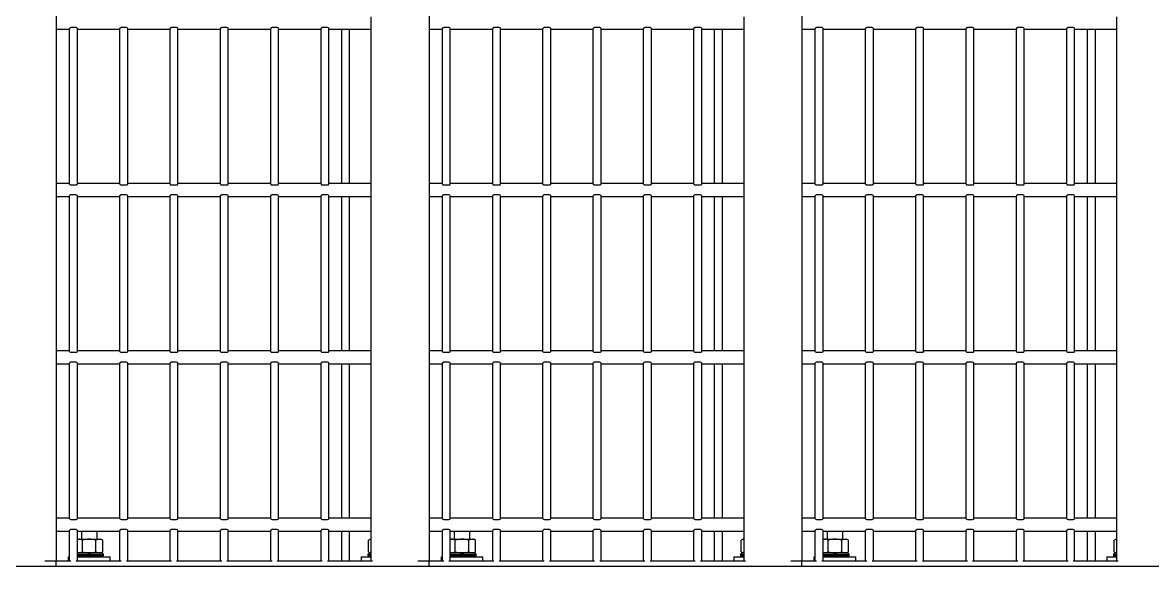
# Model space of a CAD drawing. Header units: millimetres. Extents: x 0 to 55611, y 0 to 32827.
# Drawn here: x 10843 to 11529, y 23655 to 23985 of the extents above; entities that cross this region are included whole.
import ezdxf

# ---------------------------------------------------------------- set-up
doc = ezdxf.new("R2010")
doc.units = ezdxf.units.MM
doc.header["$LTSCALE"] = 10
doc.linetypes.add('SLD-Continua', pattern=[0])
doc.layers.add('STRUC', color=5, linetype='SLD-Continua')

msp = doc.modelspace()

# ---------------------------------------------------------------- linework, layer by layer
at = {"layer": 'STRUC', "linetype": 'SLD-Continua', "lineweight": 25}
for p, q in [((10863.81, 24413.69), (10863.81, 23658.04)), ((11090.23, 24413.69), (11090.23, 23658.04)), ((11316.64, 24413.69), (11316.64, 23658.04)), ((11055.15, 23981.49), (11055.15, 23988.63)), ((11281.56, 23981.49), (11281.56, 23988.63)), ((11507.97, 23981.49), (11507.97, 23988.63)), ((10863.81, 23981.1), (10871.91, 23981.1)), ((10871.91, 23887.03), (10871.91, 23981.49)), ((10875.87, 23982.01), (10872.7, 23982.01)), ((10876.67, 23887.03), (10876.67, 23981.49)), ((10876.67, 23981.1), (10902.45, 23981.1)), ((10902.45, 23887.03), (10902.45, 23981.49)), ((10906.41, 23982.01), (10903.24, 23982.01)), ((10907.21, 23887.03), (10907.21, 23981.49)), ((10907.21, 23981.1), (10932.99, 23981.1)), ((10932.99, 23887.03), (10932.99, 23981.49)), ((10936.95, 23982.01), (10933.78, 23982.01)), ((10937.75, 23887.03), (10937.75, 23981.49)), ((10937.75, 23981.1), (10963.53, 23981.1)), ((10963.53, 23887.03), (10963.53, 23981.49)), ((10967.49, 23982.01), (10964.32, 23982.01)), ((10968.29, 23887.03), (10968.29, 23981.49)), ((10968.29, 23981.1), (10994.07, 23981.1)), ((10994.07, 23887.03), (10994.07, 23981.49)), ((10998.03, 23982.01), (10994.86, 23982.01)), ((10998.83, 23887.03), (10998.83, 23981.49)), ((10998.83, 23981.1), (11024.61, 23981.1)), ((11024.61, 23887.03), (11024.61, 23981.49)), ((11028.57, 23982.01), (11025.4, 23982.01)), ((11029.37, 23887.03), (11029.37, 23981.49)), ((11029.37, 23981.1), (11055.15, 23981.1)), ((11037.24, 23887.43), (11037.24, 23981.1)), ((11042, 23887.43), (11042, 23981.1)), ((11055.15, 23887.03), (11055.15, 23981.49)), ((11090.23, 23981.1), (11098.32, 23981.1)), ((11098.32, 23887.03), (11098.32, 23981.49)), ((11102.29, 23982.01), (11099.11, 23982.01)), ((11103.08, 23887.03), (11103.08, 23981.49)), ((11103.08, 23981.1), (11128.86, 23981.1)), ((11128.86, 23887.03), (11128.86, 23981.49)), ((11132.83, 23982.01), (11129.65, 23982.01)), ((11133.62, 23887.03), (11133.62, 23981.49)), ((11133.62, 23981.1), (11159.4, 23981.1)), ((11159.4, 23887.03), (11159.4, 23981.49)), ((11163.37, 23982.01), (11160.19, 23982.01)), ((11164.16, 23887.03), (11164.16, 23981.49)), ((11164.16, 23981.1), (11189.94, 23981.1)), ((11189.94, 23887.03), (11189.94, 23981.49)), ((11193.91, 23982.01), (11190.73, 23982.01)), ((11194.7, 23887.03), (11194.7, 23981.49)), ((11194.7, 23981.1), (11220.48, 23981.1)), ((11220.48, 23887.03), (11220.48, 23981.49)), ((11224.45, 23982.01), (11221.27, 23982.01)), ((11225.24, 23887.03), (11225.24, 23981.49)), ((11225.24, 23981.1), (11251.02, 23981.1)), ((11251.02, 23887.03), (11251.02, 23981.49)), ((11254.99, 23982.01), (11251.81, 23982.01)), ((11255.78, 23887.03), (11255.78, 23981.49)), ((11255.78, 23981.1), (11281.56, 23981.1)), ((11263.65, 23887.43), (11263.65, 23981.1)), ((11268.41, 23887.43), (11268.41, 23981.1)), ((11281.56, 23887.03), (11281.56, 23981.49)), ((11316.64, 23981.1), (11324.73, 23981.1)), ((11324.73, 23887.03), (11324.73, 23981.49)), ((11328.7, 23982.01), (11325.53, 23982.01)), ((11329.49, 23887.03), (11329.49, 23981.49)), ((11329.49, 23981.1), (11355.27, 23981.1)), ((11355.27, 23887.03), (11355.27, 23981.49)), ((11359.24, 23982.01), (11356.07, 23982.01)), ((11360.03, 23887.03), (11360.03, 23981.49)), ((11360.03, 23981.1), (11385.81, 23981.1)), ((11385.81, 23887.03), (11385.81, 23981.49)), ((11389.78, 23982.01), (11386.61, 23982.01)), ((11390.57, 23887.03), (11390.57, 23981.49)), ((11390.57, 23981.1), (11416.35, 23981.1)), ((11416.35, 23887.03), (11416.35, 23981.49)), ((11420.32, 23982.01), (11417.15, 23982.01)), ((11421.11, 23887.03), (11421.11, 23981.49)), ((11421.11, 23981.1), (11446.89, 23981.1)), ((11446.89, 23887.03), (11446.89, 23981.49)), ((11450.86, 23982.01), (11447.69, 23982.01)), ((11451.65, 23887.03), (11451.65, 23981.49)), ((11451.65, 23981.1), (11477.43, 23981.1)), ((11477.43, 23887.03), (11477.43, 23981.49)), ((11481.4, 23982.01), (11478.23, 23982.01)), ((11482.19, 23887.03), (11482.19, 23981.49)), ((11482.19, 23981.1), (11507.97, 23981.1)), ((11490.06, 23887.43), (11490.06, 23981.1)), ((11494.83, 23887.43), (11494.83, 23981.1)), ((11507.97, 23887.03), (11507.97, 23981.49)), ((10871.91, 23887.43), (10863.81, 23887.43)), ((10872.7, 23886.52), (10875.87, 23886.52)), ((10902.45, 23887.43), (10876.67, 23887.43)), ((10903.24, 23886.52), (10906.41, 23886.52)), ((10932.99, 23887.43), (10907.21, 23887.43)), ((10933.78, 23886.52), (10936.95, 23886.52)), ((10963.53, 23887.43), (10937.75, 23887.43)), ((10964.32, 23886.52), (10967.49, 23886.52)), ((10994.07, 23887.43), (10968.29, 23887.43)), ((10994.86, 23886.52), (10998.03, 23886.52)), ((11024.61, 23887.43), (10998.83, 23887.43)), ((11025.4, 23886.52), (11028.57, 23886.52)), ((11055.15, 23887.43), (11029.37, 23887.43)), ((11055.15, 23879.89), (11055.15, 23887.03)), ((11098.32, 23887.43), (11090.23, 23887.43)), ((11099.11, 23886.52), (11102.29, 23886.52)), ((11128.86, 23887.43), (11103.08, 23887.43)), ((11129.65, 23886.52), (11132.83, 23886.52)), ((11159.4, 23887.43), (11133.62, 23887.43)), ((11160.19, 23886.52), (11163.37, 23886.52)), ((11189.94, 23887.43), (11164.16, 23887.43)), ((11190.73, 23886.52), (11193.91, 23886.52)), ((11220.48, 23887.43), (11194.7, 23887.43)), ((11221.27, 23886.52), (11224.45, 23886.52)), ((11251.02, 23887.43), (11225.24, 23887.43)), ((11251.81, 23886.52), (11254.99, 23886.52)), ((11281.56, 23887.43), (11255.78, 23887.43)), ((11281.56, 23879.89), (11281.56, 23887.03)), ((11324.73, 23887.43), (11316.64, 23887.43)), ((11325.53, 23886.52), (11328.7, 23886.52)), ((11355.27, 23887.43), (11329.49, 23887.43)), ((11356.07, 23886.52), (11359.24, 23886.52)), ((11385.81, 23887.43), (11360.03, 23887.43)), ((11386.61, 23886.52), (11389.78, 23886.52)), ((11416.35, 23887.43), (11390.57, 23887.43)), ((11417.15, 23886.52), (11420.32, 23886.52)), ((11446.89, 23887.43), (11421.11, 23887.43)), ((11447.69, 23886.52), (11450.86, 23886.52)), ((11477.43, 23887.43), (11451.65, 23887.43)), ((11478.23, 23886.52), (11481.4, 23886.52)), ((11507.97, 23887.43), (11482.19, 23887.43)), ((11507.97, 23879.89), (11507.97, 23887.03)), ((10863.81, 23879.5), (10871.91, 23879.5)), ((10871.91, 23785.43), (10871.91, 23879.89)), ((10875.87, 23880.41), (10872.7, 23880.41)), ((10876.67, 23785.43), (10876.67, 23879.89)), ((10876.67, 23879.5), (10902.45, 23879.5)), ((10902.45, 23785.43), (10902.45, 23879.89)), ((10906.41, 23880.41), (10903.24, 23880.41)), ((10907.21, 23785.43), (10907.21, 23879.89)), ((10907.21, 23879.5), (10932.99, 23879.5)), ((10932.99, 23785.43), (10932.99, 23879.89)), ((10936.95, 23880.41), (10933.78, 23880.41)), ((10937.75, 23785.43), (10937.75, 23879.89)), ((10937.75, 23879.5), (10963.53, 23879.5)), ((10963.53, 23785.43), (10963.53, 23879.89)), ((10967.49, 23880.41), (10964.32, 23880.41)), ((10968.29, 23785.43), (10968.29, 23879.89)), ((10968.29, 23879.5), (10994.07, 23879.5)), ((10994.07, 23785.43), (10994.07, 23879.89)), ((10998.03, 23880.41), (10994.86, 23880.41)), ((10998.83, 23785.43), (10998.83, 23879.89)), ((10998.83, 23879.5), (11024.61, 23879.5)), ((11024.61, 23785.43), (11024.61, 23879.89)), ((11028.57, 23880.41), (11025.4, 23880.41)), ((11029.37, 23785.43), (11029.37, 23879.89)), ((11029.37, 23879.5), (11055.15, 23879.5)), ((11037.24, 23785.83), (11037.24, 23879.5)), ((11042, 23785.83), (11042, 23879.5)), ((11055.15, 23785.43), (11055.15, 23879.89)), ((11090.23, 23879.5), (11098.32, 23879.5)), ((11098.32, 23785.43), (11098.32, 23879.89)), ((11102.29, 23880.41), (11099.11, 23880.41)), ((11103.08, 23785.43), (11103.08, 23879.89)), ((11103.08, 23879.5), (11128.86, 23879.5)), ((11128.86, 23785.43), (11128.86, 23879.89)), ((11132.83, 23880.41), (11129.65, 23880.41)), ((11133.62, 23785.43), (11133.62, 23879.89)), ((11133.62, 23879.5), (11159.4, 23879.5)), ((11159.4, 23785.43), (11159.4, 23879.89)), ((11163.37, 23880.41), (11160.19, 23880.41)), ((11164.16, 23785.43), (11164.16, 23879.89)), ((11164.16, 23879.5), (11189.94, 23879.5)), ((11189.94, 23785.43), (11189.94, 23879.89)), ((11193.91, 23880.41), (11190.73, 23880.41)), ((11194.7, 23785.43), (11194.7, 23879.89)), ((11194.7, 23879.5), (11220.48, 23879.5)), ((11220.48, 23785.43), (11220.48, 23879.89)), ((11224.45, 23880.41), (11221.27, 23880.41)), ((11225.24, 23785.43), (11225.24, 23879.89)), ((11225.24, 23879.5), (11251.02, 23879.5)), ((11251.02, 23785.43), (11251.02, 23879.89)), ((11254.99, 23880.41), (11251.81, 23880.41)), ((11255.78, 23785.43), (11255.78, 23879.89)), ((11255.78, 23879.5), (11281.56, 23879.5)), ((11263.65, 23785.83), (11263.65, 23879.5)), ((11268.41, 23785.83), (11268.41, 23879.5)), ((11281.56, 23785.43), (11281.56, 23879.89)), ((11316.64, 23879.5), (11324.73, 23879.5)), ((11324.73, 23785.43), (11324.73, 23879.89)), ((11328.7, 23880.41), (11325.53, 23880.41)), ((11329.49, 23785.43), (11329.49, 23879.89)), ((11329.49, 23879.5), (11355.27, 23879.5)), ((11355.27, 23785.43), (11355.27, 23879.89)), ((11359.24, 23880.41), (11356.07, 23880.41)), ((11360.03, 23785.43), (11360.03, 23879.89)), ((11360.03, 23879.5), (11385.81, 23879.5)), ((11385.81, 23785.43), (11385.81, 23879.89)), ((11389.78, 23880.41), (11386.61, 23880.41)), ((11390.57, 23785.43), (11390.57, 23879.89)), ((11390.57, 23879.5), (11416.35, 23879.5)), ((11416.35, 23785.43), (11416.35, 23879.89)), ((11420.32, 23880.41), (11417.15, 23880.41)), ((11421.11, 23785.43), (11421.11, 23879.89)), ((11421.11, 23879.5), (11446.89, 23879.5)), ((11446.89, 23785.43), (11446.89, 23879.89)), ((11450.86, 23880.41), (11447.69, 23880.41)), ((11451.65, 23785.43), (11451.65, 23879.89)), ((11451.65, 23879.5), (11477.43, 23879.5)), ((11477.43, 23785.43), (11477.43, 23879.89)), ((11481.4, 23880.41), (11478.23, 23880.41)), ((11482.19, 23785.43), (11482.19, 23879.89)), ((11482.19, 23879.5), (11507.97, 23879.5)), ((11490.06, 23785.83), (11490.06, 23879.5)), ((11494.83, 23785.83), (11494.83, 23879.5)), ((11507.97, 23785.43), (11507.97, 23879.89)), ((10871.91, 23785.83), (10863.81, 23785.83)), ((10872.7, 23784.92), (10875.87, 23784.92)), ((10902.45, 23785.83), (10876.67, 23785.83)), ((10903.24, 23784.92), (10906.41, 23784.92)), ((10932.99, 23785.83), (10907.21, 23785.83)), ((10933.78, 23784.92), (10936.95, 23784.92)), ((10963.53, 23785.83), (10937.75, 23785.83)), ((10964.32, 23784.92), (10967.49, 23784.92)), ((10994.07, 23785.83), (10968.29, 23785.83)), ((10994.86, 23784.92), (10998.03, 23784.92)), ((11024.61, 23785.83), (10998.83, 23785.83)), ((11025.4, 23784.92), (11028.57, 23784.92)), ((11055.15, 23785.83), (11029.37, 23785.83)), ((11055.15, 23778.29), (11055.15, 23785.43)), ((11098.32, 23785.83), (11090.23, 23785.83)), ((11099.11, 23784.92), (11102.29, 23784.92)), ((11128.86, 23785.83), (11103.08, 23785.83)), ((11129.65, 23784.92), (11132.83, 23784.92)), ((11159.4, 23785.83), (11133.62, 23785.83)), ((11160.19, 23784.92), (11163.37, 23784.92)), ((11189.94, 23785.83), (11164.16, 23785.83)), ((11190.73, 23784.92), (11193.91, 23784.92)), ((11220.48, 23785.83), (11194.7, 23785.83)), ((11221.27, 23784.92), (11224.45, 23784.92)), ((11251.02, 23785.83), (11225.24, 23785.83)), ((11251.81, 23784.92), (11254.99, 23784.92)), ((11281.56, 23785.83), (11255.78, 23785.83)), ((11281.56, 23778.29), (11281.56, 23785.43)), ((11324.73, 23785.83), (11316.64, 23785.83)), ((11325.53, 23784.92), (11328.7, 23784.92)), ((11355.27, 23785.83), (11329.49, 23785.83)), ((11356.07, 23784.92), (11359.24, 23784.92)), ((11385.81, 23785.83), (11360.03, 23785.83)), ((11386.61, 23784.92), (11389.78, 23784.92)), ((11416.35, 23785.83), (11390.57, 23785.83)), ((11417.15, 23784.92), (11420.32, 23784.92)), ((11446.89, 23785.83), (11421.11, 23785.83)), ((11447.69, 23784.92), (11450.86, 23784.92)), ((11477.43, 23785.83), (11451.65, 23785.83)), ((11478.23, 23784.92), (11481.4, 23784.92)), ((11507.97, 23785.83), (11482.19, 23785.83)), ((11507.97, 23778.29), (11507.97, 23785.43)), ((10863.81, 23777.9), (10871.91, 23777.9)), ((10871.91, 23683.83), (10871.91, 23778.29)), ((10875.87, 23778.81), (10872.7, 23778.81)), ((10876.67, 23683.83), (10876.67, 23778.29)), ((10876.67, 23777.9), (10902.45, 23777.9)), ((10902.45, 23683.83), (10902.45, 23778.29)), ((10906.41, 23778.81), (10903.24, 23778.81)), ((10907.21, 23683.83), (10907.21, 23778.29)), ((10907.21, 23777.9), (10932.99, 23777.9)), ((10932.99, 23683.83), (10932.99, 23778.29)), ((10936.95, 23778.81), (10933.78, 23778.81)), ((10937.75, 23683.83), (10937.75, 23778.29)), ((10937.75, 23777.9), (10963.53, 23777.9)), ((10963.53, 23683.83), (10963.53, 23778.29)), ((10967.49, 23778.81), (10964.32, 23778.81)), ((10968.29, 23683.83), (10968.29, 23778.29)), ((10968.29, 23777.9), (10994.07, 23777.9)), ((10994.07, 23683.83), (10994.07, 23778.29)), ((10998.03, 23778.81), (10994.86, 23778.81)), ((10998.83, 23683.83), (10998.83, 23778.29)), ((10998.83, 23777.9), (11024.61, 23777.9)), ((11024.61, 23683.83), (11024.61, 23778.29)), ((11028.57, 23778.81), (11025.4, 23778.81)), ((11029.37, 23683.83), (11029.37, 23778.29)), ((11029.37, 23777.9), (11055.15, 23777.9)), ((11037.24, 23684.23), (11037.24, 23777.9)), ((11042, 23684.23), (11042, 23777.9)), ((11055.15, 23683.83), (11055.15, 23778.29)), ((11090.23, 23777.9), (11098.32, 23777.9)), ((11098.32, 23683.83), (11098.32, 23778.29)), ((11102.29, 23778.81), (11099.11, 23778.81)), ((11103.08, 23683.83), (11103.08, 23778.29)), ((11103.08, 23777.9), (11128.86, 23777.9)), ((11128.86, 23683.83), (11128.86, 23778.29)), ((11132.83, 23778.81), (11129.65, 23778.81)), ((11133.62, 23683.83), (11133.62, 23778.29)), ((11133.62, 23777.9), (11159.4, 23777.9)), ((11159.4, 23683.83), (11159.4, 23778.29)), ((11163.37, 23778.81), (11160.19, 23778.81)), ((11164.16, 23683.83), (11164.16, 23778.29)), ((11164.16, 23777.9), (11189.94, 23777.9)), ((11189.94, 23683.83), (11189.94, 23778.29)), ((11193.91, 23778.81), (11190.73, 23778.81)), ((11194.7, 23683.83), (11194.7, 23778.29)), ((11194.7, 23777.9), (11220.48, 23777.9)), ((11220.48, 23683.83), (11220.48, 23778.29)), ((11224.45, 23778.81), (11221.27, 23778.81)), ((11225.24, 23683.83), (11225.24, 23778.29)), ((11225.24, 23777.9), (11251.02, 23777.9)), ((11251.02, 23683.83), (11251.02, 23778.29)), ((11254.99, 23778.81), (11251.81, 23778.81)), ((11255.78, 23683.83), (11255.78, 23778.29)), ((11255.78, 23777.9), (11281.56, 23777.9)), ((11263.65, 23684.23), (11263.65, 23777.9)), ((11268.41, 23684.23), (11268.41, 23777.9)), ((11281.56, 23683.83), (11281.56, 23778.29)), ((11316.64, 23777.9), (11324.73, 23777.9)), ((11324.73, 23683.83), (11324.73, 23778.29)), ((11328.7, 23778.81), (11325.53, 23778.81)), ((11329.49, 23683.83), (11329.49, 23778.29)), ((11329.49, 23777.9), (11355.27, 23777.9)), ((11355.27, 23683.83), (11355.27, 23778.29)), ((11359.24, 23778.81), (11356.07, 23778.81)), ((11360.03, 23683.83), (11360.03, 23778.29)), ((11360.03, 23777.9), (11385.81, 23777.9)), ((11385.81, 23683.83), (11385.81, 23778.29)), ((11389.78, 23778.81), (11386.61, 23778.81)), ((11390.57, 23683.83), (11390.57, 23778.29)), ((11390.57, 23777.9), (11416.35, 23777.9)), ((11416.35, 23683.83), (11416.35, 23778.29)), ((11420.32, 23778.81), (11417.15, 23778.81)), ((11421.11, 23683.83), (11421.11, 23778.29)), ((11421.11, 23777.9), (11446.89, 23777.9)), ((11446.89, 23683.83), (11446.89, 23778.29)), ((11450.86, 23778.81), (11447.69, 23778.81)), ((11451.65, 23683.83), (11451.65, 23778.29)), ((11451.65, 23777.9), (11477.43, 23777.9)), ((11477.43, 23683.83), (11477.43, 23778.29)), ((11481.4, 23778.81), (11478.23, 23778.81)), ((11482.19, 23683.83), (11482.19, 23778.29)), ((11482.19, 23777.9), (11507.97, 23777.9)), ((11490.06, 23684.23), (11490.06, 23777.9)), ((11494.83, 23684.23), (11494.83, 23777.9)), ((11507.97, 23683.83), (11507.97, 23778.29)), ((10871.91, 23684.23), (10863.81, 23684.23)), ((10872.7, 23683.32), (10875.87, 23683.32)), ((10902.45, 23684.23), (10876.67, 23684.23)), ((10903.24, 23683.32), (10906.41, 23683.32)), ((10932.99, 23684.23), (10907.21, 23684.23)), ((10933.78, 23683.32), (10936.95, 23683.32)), ((10963.53, 23684.23), (10937.75, 23684.23)), ((10964.32, 23683.32), (10967.49, 23683.32)), ((10994.07, 23684.23), (10968.29, 23684.23)), ((10994.86, 23683.32), (10998.03, 23683.32)), ((11024.61, 23684.23), (10998.83, 23684.23)), ((11025.4, 23683.32), (11028.57, 23683.32)), ((11055.15, 23684.23), (11029.37, 23684.23)), ((11055.15, 23676.69), (11055.15, 23683.83)), ((11098.32, 23684.23), (11090.23, 23684.23)), ((11099.11, 23683.32), (11102.29, 23683.32)), ((11128.86, 23684.23), (11103.08, 23684.23)), ((11129.65, 23683.32), (11132.83, 23683.32)), ((11159.4, 23684.23), (11133.62, 23684.23)), ((11160.19, 23683.32), (11163.37, 23683.32)), ((11189.94, 23684.23), (11164.16, 23684.23)), ((11190.73, 23683.32), (11193.91, 23683.32)), ((11220.48, 23684.23), (11194.7, 23684.23)), ((11221.27, 23683.32), (11224.45, 23683.32)), ((11251.02, 23684.23), (11225.24, 23684.23)), ((11251.81, 23683.32), (11254.99, 23683.32)), ((11281.56, 23684.23), (11255.78, 23684.23)), ((11281.56, 23676.69), (11281.56, 23683.83)), ((11324.73, 23684.23), (11316.64, 23684.23)), ((11325.53, 23683.32), (11328.7, 23683.32)), ((11355.27, 23684.23), (11329.49, 23684.23)), ((11356.07, 23683.32), (11359.24, 23683.32)), ((11385.81, 23684.23), (11360.03, 23684.23)), ((11386.61, 23683.32), (11389.78, 23683.32)), ((11416.35, 23684.23), (11390.57, 23684.23)), ((11417.15, 23683.32), (11420.32, 23683.32)), ((11446.89, 23684.23), (11421.11, 23684.23)), ((11447.69, 23683.32), (11450.86, 23683.32)), ((11477.43, 23684.23), (11451.65, 23684.23)), ((11478.23, 23683.32), (11481.4, 23683.32)), ((11507.97, 23684.23), (11482.19, 23684.23)), ((11507.97, 23676.69), (11507.97, 23683.83)), ((10871.91, 23658.04), (10871.91, 23676.69)), ((10875.87, 23677.21), (10872.7, 23677.21)), ((10876.67, 23658.04), (10876.67, 23676.69)), ((10902.45, 23658.04), (10902.45, 23676.69)), ((10906.41, 23677.21), (10903.24, 23677.21)), ((10907.21, 23658.04), (10907.21, 23676.69)), ((10932.99, 23658.04), (10932.99, 23676.69)), ((10936.95, 23677.21), (10933.78, 23677.21)), ((10937.75, 23658.04), (10937.75, 23676.69)), ((10963.53, 23658.04), (10963.53, 23676.69)), ((10967.49, 23677.21), (10964.32, 23677.21)), ((10968.29, 23658.04), (10968.29, 23676.69)), ((10994.07, 23658.04), (10994.07, 23676.69)), ((10998.03, 23677.21), (10994.86, 23677.21)), ((10998.83, 23658.04), (10998.83, 23676.69)), ((11024.61, 23658.04), (11024.61, 23676.69)), ((11028.57, 23677.21), (11025.4, 23677.21)), ((11029.37, 23658.04), (11029.37, 23676.69)), ((11055.15, 23658.04), (11055.15, 23676.69)), ((11098.32, 23658.04), (11098.32, 23676.69)), ((11102.29, 23677.21), (11099.11, 23677.21)), ((11103.08, 23658.04), (11103.08, 23676.69)), ((11128.86, 23658.04), (11128.86, 23676.69)), ((11132.83, 23677.21), (11129.65, 23677.21)), ((11133.62, 23658.04), (11133.62, 23676.69)), ((11159.4, 23658.04), (11159.4, 23676.69)), ((11163.37, 23677.21), (11160.19, 23677.21)), ((11164.16, 23658.04), (11164.16, 23676.69)), ((11189.94, 23658.04), (11189.94, 23676.69)), ((11193.91, 23677.21), (11190.73, 23677.21)), ((11194.7, 23658.04), (11194.7, 23676.69)), ((11220.48, 23658.04), (11220.48, 23676.69)), ((11224.45, 23677.21), (11221.27, 23677.21)), ((11225.24, 23658.04), (11225.24, 23676.69)), ((11251.02, 23658.04), (11251.02, 23676.69)), ((11254.99, 23677.21), (11251.81, 23677.21)), ((11255.78, 23658.04), (11255.78, 23676.69)), ((11281.56, 23658.04), (11281.56, 23676.69)), ((11324.73, 23658.04), (11324.73, 23676.69)), ((11328.7, 23677.21), (11325.53, 23677.21)), ((11329.49, 23658.04), (11329.49, 23676.69)), ((11355.27, 23658.04), (11355.27, 23676.69)), ((11359.24, 23677.21), (11356.07, 23677.21)), ((11360.03, 23658.04), (11360.03, 23676.69)), ((11385.81, 23658.04), (11385.81, 23676.69)), ((11389.78, 23677.21), (11386.61, 23677.21)), ((11390.57, 23658.04), (11390.57, 23676.69)), ((11416.35, 23658.04), (11416.35, 23676.69)), ((11420.32, 23677.21), (11417.15, 23677.21)), ((11421.11, 23658.04), (11421.11, 23676.69)), ((11446.89, 23658.04), (11446.89, 23676.69)), ((11450.86, 23677.21), (11447.69, 23677.21)), ((11451.65, 23658.04), (11451.65, 23676.69)), ((11477.43, 23658.04), (11477.43, 23676.69)), ((11481.4, 23677.21), (11478.23, 23677.21)), ((11482.19, 23658.04), (11482.19, 23676.69)), ((11507.97, 23658.04), (11507.97, 23676.69)), ((10863.81, 23676.3), (10871.91, 23676.3)), ((10876.67, 23676.3), (10902.45, 23676.3)), ((10876.77, 23671.45), (10876.67, 23671.39)), ((10876.77, 23671.45), (10883.85, 23671.45)), ((10879.08, 23676.3), (10879.08, 23671.45)), ((10879.73, 23663.79), (10879.73, 23670.77)), ((10883.85, 23671.45), (10890.93, 23671.45)), ((10887.96, 23663.79), (10887.96, 23670.77)), ((10888.61, 23671.45), (10888.61, 23676.3)), ((10892.1, 23670.77), (10890.93, 23671.45)), ((10892.1, 23663.79), (10892.1, 23670.77)), ((10907.21, 23676.3), (10932.99, 23676.3)), ((10937.75, 23676.3), (10963.53, 23676.3)), ((10968.29, 23676.3), (10994.07, 23676.3)), ((10998.83, 23676.3), (11024.61, 23676.3)), ((11029.37, 23676.3), (11055.15, 23676.3)), ((11037.24, 23658.04), (11037.24, 23676.3)), ((11042, 23658.04), (11042, 23676.3)), ((11054.57, 23671.45), (11053.39, 23670.77)), ((11055.15, 23671.35), (11053.39, 23670.77)), ((11053.39, 23663.79), (11053.39, 23670.77)), ((11054.57, 23671.45), (11055.15, 23671.45)), ((11090.23, 23676.3), (11098.32, 23676.3)), ((11103.08, 23676.3), (11128.86, 23676.3)), ((11103.18, 23671.45), (11103.08, 23671.39)), ((11103.18, 23671.45), (11110.26, 23671.45)), ((11105.5, 23676.3), (11105.5, 23671.45)), ((11106.14, 23663.79), (11106.14, 23670.77)), ((11110.26, 23671.45), (11117.34, 23671.45)), ((11114.38, 23663.79), (11114.38, 23670.77)), ((11115.02, 23671.45), (11115.02, 23676.3)), ((11118.51, 23670.77), (11117.34, 23671.45)), ((11118.51, 23663.79), (11118.51, 23670.77)), ((11133.62, 23676.3), (11159.4, 23676.3)), ((11164.16, 23676.3), (11189.94, 23676.3)), ((11194.7, 23676.3), (11220.48, 23676.3)), ((11225.24, 23676.3), (11251.02, 23676.3)), ((11255.78, 23676.3), (11281.56, 23676.3)), ((11263.65, 23658.04), (11263.65, 23676.3)), ((11268.41, 23658.04), (11268.41, 23676.3)), ((11280.98, 23671.45), (11279.8, 23670.77)), ((11281.56, 23671.35), (11279.8, 23670.77)), ((11279.8, 23663.79), (11279.8, 23670.77)), ((11280.98, 23671.45), (11281.56, 23671.45)), ((11316.64, 23676.3), (11324.73, 23676.3)), ((11329.49, 23676.3), (11355.27, 23676.3)), ((11329.59, 23671.45), (11329.49, 23671.39)), ((11329.59, 23671.45), (11336.67, 23671.45)), ((11331.91, 23676.3), (11331.91, 23671.45)), ((11332.55, 23663.79), (11332.55, 23670.77)), ((11336.67, 23671.45), (11343.75, 23671.45)), ((11340.79, 23663.79), (11340.79, 23670.77)), ((11341.43, 23671.45), (11341.43, 23676.3)), ((11344.93, 23670.77), (11343.75, 23671.45)), ((11344.93, 23663.79), (11344.93, 23670.77)), ((11360.03, 23676.3), (11385.81, 23676.3)), ((11390.57, 23676.3), (11416.35, 23676.3)), ((11421.11, 23676.3), (11446.89, 23676.3)), ((11451.65, 23676.3), (11477.43, 23676.3)), ((11482.19, 23676.3), (11507.97, 23676.3)), ((11490.06, 23658.04), (11490.06, 23676.3)), ((11494.83, 23658.04), (11494.83, 23676.3)), ((11507.39, 23671.45), (11506.22, 23670.77)), ((11507.97, 23671.35), (11506.22, 23670.77)), ((11506.22, 23663.79), (11506.22, 23670.77)), ((11507.39, 23671.45), (11507.97, 23671.45)), ((10876.67, 23663.17), (10876.77, 23663.11)), ((10891.68, 23663.11), (10876.67, 23663.11)), ((10890.93, 23663.11), (10892.1, 23663.79)), ((10892.48, 23662.32), (10891.68, 23663.11)), ((11053.81, 23663.11), (11053.02, 23662.32)), ((11053.39, 23663.79), (11054.57, 23663.11)), ((11055.15, 23663.11), (11053.81, 23663.11)), ((11103.08, 23663.17), (11103.18, 23663.11)), ((11118.1, 23663.11), (11103.08, 23663.11)), ((11117.34, 23663.11), (11118.51, 23663.79)), ((11118.89, 23662.32), (11118.1, 23663.11)), ((11280.22, 23663.11), (11279.43, 23662.32)), ((11279.8, 23663.79), (11280.98, 23663.11)), ((11281.56, 23663.11), (11280.22, 23663.11)), ((11329.49, 23663.17), (11329.59, 23663.11)), ((11344.51, 23663.11), (11329.49, 23663.11)), ((11343.75, 23663.11), (11344.93, 23663.79)), ((11345.3, 23662.32), (11344.51, 23663.11)), ((11506.64, 23663.11), (11505.84, 23662.32)), ((11506.22, 23663.79), (11507.39, 23663.11)), ((11507.97, 23663.11), (11506.64, 23663.11)), ((10863.81, 23658.04), (10856.98, 23658.04)), ((10863.81, 23654.86), (10863.81, 23658.04)), ((10872.7, 23658.04), (10863.81, 23658.04)), ((10871.15, 23660.57), (10871.15, 23658.04)), ((10871.15, 23660.57), (10871.91, 23660.57)), ((10903.24, 23658.04), (10875.87, 23658.04)), ((10876.67, 23662.32), (10892.48, 23662.32)), ((10892.48, 23661.37), (10876.67, 23661.37)), ((10876.67, 23660.57), (10883.85, 23660.57)), ((10883.85, 23660.57), (10896.55, 23660.57)), ((10891.68, 23660.57), (10892.48, 23661.37)), ((10892.48, 23661.37), (10892.48, 23662.32)), ((10896.55, 23658.04), (10896.55, 23660.57)), ((10933.78, 23658.04), (10906.41, 23658.04)), ((10964.32, 23658.04), (10936.95, 23658.04)), ((10994.86, 23658.04), (10967.49, 23658.04)), ((11025.4, 23658.04), (10998.03, 23658.04)), ((11055.94, 23658.04), (11028.57, 23658.04)), ((11048.95, 23660.57), (11048.95, 23658.04)), ((11048.95, 23660.57), (11055.15, 23660.57)), ((11053.02, 23662.32), (11053.02, 23661.37)), ((11053.02, 23662.32), (11055.15, 23662.32)), ((11053.02, 23661.37), (11053.81, 23660.57)), ((11055.15, 23661.37), (11053.02, 23661.37)), ((11090.23, 23658.04), (11083.39, 23658.04)), ((11090.23, 23654.86), (11090.23, 23658.04)), ((11099.11, 23658.04), (11090.23, 23658.04)), ((11097.56, 23660.57), (11097.56, 23658.04)), ((11097.56, 23660.57), (11098.32, 23660.57)), ((11129.65, 23658.04), (11102.29, 23658.04)), ((11103.08, 23662.32), (11118.89, 23662.32)), ((11118.89, 23661.37), (11103.08, 23661.37)), ((11103.08, 23660.57), (11110.26, 23660.57)), ((11110.26, 23660.57), (11122.96, 23660.57)), ((11118.1, 23660.57), (11118.89, 23661.37)), ((11118.89, 23661.37), (11118.89, 23662.32)), ((11122.96, 23658.04), (11122.96, 23660.57)), ((11160.19, 23658.04), (11132.83, 23658.04)), ((11190.73, 23658.04), (11163.37, 23658.04)), ((11221.27, 23658.04), (11193.91, 23658.04)), ((11251.81, 23658.04), (11224.45, 23658.04)), ((11282.35, 23658.04), (11254.99, 23658.04)), ((11275.36, 23660.57), (11275.36, 23658.04)), ((11275.36, 23660.57), (11281.56, 23660.57)), ((11279.43, 23662.32), (11279.43, 23661.37)), ((11279.43, 23662.32), (11281.56, 23662.32)), ((11279.43, 23661.37), (11280.22, 23660.57)), ((11281.56, 23661.37), (11279.43, 23661.37)), ((11316.64, 23658.04), (11309.81, 23658.04)), ((11316.64, 23654.86), (11316.64, 23658.04)), ((11325.53, 23658.04), (11316.64, 23658.04)), ((11323.97, 23660.57), (11323.97, 23658.04)), ((11323.97, 23660.57), (11324.73, 23660.57)), ((11356.07, 23658.04), (11328.7, 23658.04)), ((11329.49, 23662.32), (11345.3, 23662.32)), ((11345.3, 23661.37), (11329.49, 23661.37)), ((11329.49, 23660.57), (11336.67, 23660.57)), ((11336.67, 23660.57), (11349.37, 23660.57)), ((11344.51, 23660.57), (11345.3, 23661.37)), ((11345.3, 23661.37), (11345.3, 23662.32)), ((11349.37, 23658.04), (11349.37, 23660.57)), ((11386.61, 23658.04), (11359.24, 23658.04)), ((11417.15, 23658.04), (11389.78, 23658.04)), ((11447.69, 23658.04), (11420.32, 23658.04)), ((11478.23, 23658.04), (11450.86, 23658.04)), ((11508.77, 23658.04), (11481.4, 23658.04)), ((11501.77, 23660.57), (11501.77, 23658.04)), ((11501.77, 23660.57), (11507.97, 23660.57)), ((11505.84, 23662.32), (11505.84, 23661.37)), ((11505.84, 23662.32), (11507.97, 23662.32)), ((11505.84, 23661.37), (11506.64, 23660.57)), ((11507.97, 23661.37), (11505.84, 23661.37)), ((14260.01, 23654.86), (9958.16, 23654.86))]:
    msp.add_line(p, q, dxfattribs=at)
at = {"layer": 'STRUC', "linetype": 'SLD-Continua', "lineweight": 25, "flags": 128}
for points in [[(10872.7, 23982.01), (10872.5, 23981.98), (10872.31, 23981.92), (10872.13, 23981.82), (10871.98, 23981.68), (10871.91, 23981.52), (10871.91, 23981.49)], [(10903.24, 23982.01), (10903.04, 23981.98), (10902.85, 23981.92), (10902.67, 23981.82), (10902.52, 23981.68), (10902.45, 23981.52), (10902.45, 23981.49)], [(10933.78, 23982.01), (10933.58, 23981.98), (10933.39, 23981.92), (10933.21, 23981.82), (10933.06, 23981.68), (10932.99, 23981.52), (10932.99, 23981.49)], [(10964.32, 23982.01), (10964.12, 23981.98), (10963.93, 23981.92), (10963.75, 23981.82), (10963.6, 23981.68), (10963.53, 23981.52), (10963.53, 23981.49)], [(10994.86, 23982.01), (10994.66, 23981.98), (10994.47, 23981.92), (10994.29, 23981.82), (10994.14, 23981.68), (10994.07, 23981.52), (10994.07, 23981.49)], [(11025.4, 23982.01), (11025.2, 23981.98), (11025.01, 23981.92), (11024.83, 23981.82), (11024.68, 23981.68), (11024.61, 23981.52), (11024.61, 23981.49)], [(11099.11, 23982.01), (11098.91, 23981.98), (11098.72, 23981.92), (11098.55, 23981.82), (11098.4, 23981.68), (11098.32, 23981.52), (11098.32, 23981.49)], [(11129.65, 23982.01), (11129.45, 23981.98), (11129.26, 23981.92), (11129.09, 23981.82), (11128.94, 23981.68), (11128.86, 23981.52), (11128.86, 23981.49)], [(11160.19, 23982.01), (11159.99, 23981.98), (11159.8, 23981.92), (11159.63, 23981.82), (11159.48, 23981.68), (11159.4, 23981.52), (11159.4, 23981.49)], [(11190.73, 23982.01), (11190.53, 23981.98), (11190.34, 23981.92), (11190.17, 23981.82), (11190.02, 23981.68), (11189.94, 23981.52), (11189.94, 23981.49)], [(11221.27, 23982.01), (11221.07, 23981.98), (11220.88, 23981.92), (11220.71, 23981.82), (11220.56, 23981.68), (11220.48, 23981.52), (11220.48, 23981.49)], [(11251.81, 23982.01), (11251.61, 23981.98), (11251.42, 23981.92), (11251.25, 23981.82), (11251.1, 23981.68), (11251.02, 23981.52), (11251.02, 23981.49)], [(11325.53, 23982.01), (11325.32, 23981.98), (11325.13, 23981.92), (11324.96, 23981.82), (11324.81, 23981.68), (11324.73, 23981.52), (11324.73, 23981.49)], [(11356.07, 23982.01), (11355.86, 23981.98), (11355.67, 23981.92), (11355.5, 23981.82), (11355.35, 23981.68), (11355.27, 23981.52), (11355.27, 23981.49)], [(11386.61, 23982.01), (11386.4, 23981.98), (11386.21, 23981.92), (11386.04, 23981.82), (11385.89, 23981.68), (11385.81, 23981.52), (11385.81, 23981.49)], [(11417.15, 23982.01), (11416.94, 23981.98), (11416.75, 23981.92), (11416.58, 23981.82), (11416.43, 23981.68), (11416.35, 23981.52), (11416.35, 23981.49)], [(11447.69, 23982.01), (11447.48, 23981.98), (11447.29, 23981.92), (11447.12, 23981.82), (11446.97, 23981.68), (11446.89, 23981.52), (11446.89, 23981.49)], [(11478.23, 23982.01), (11478.02, 23981.98), (11477.83, 23981.92), (11477.66, 23981.82), (11477.51, 23981.68), (11477.43, 23981.52), (11477.43, 23981.49)], [(10872.7, 23880.41), (10872.5, 23880.38), (10872.31, 23880.32), (10872.13, 23880.22), (10871.98, 23880.08), (10871.91, 23879.92), (10871.91, 23879.89)], [(10903.24, 23880.41), (10903.04, 23880.38), (10902.85, 23880.32), (10902.67, 23880.22), (10902.52, 23880.08), (10902.45, 23879.92), (10902.45, 23879.89)], [(10933.78, 23880.41), (10933.58, 23880.38), (10933.39, 23880.32), (10933.21, 23880.22), (10933.06, 23880.08), (10932.99, 23879.92), (10932.99, 23879.89)], [(10964.32, 23880.41), (10964.12, 23880.38), (10963.93, 23880.32), (10963.75, 23880.22), (10963.6, 23880.08), (10963.53, 23879.92), (10963.53, 23879.89)], [(10994.86, 23880.41), (10994.66, 23880.38), (10994.47, 23880.32), (10994.29, 23880.22), (10994.14, 23880.08), (10994.07, 23879.92), (10994.07, 23879.89)], [(11025.4, 23880.41), (11025.2, 23880.38), (11025.01, 23880.32), (11024.83, 23880.22), (11024.68, 23880.08), (11024.61, 23879.92), (11024.61, 23879.89)], [(11099.11, 23880.41), (11098.91, 23880.38), (11098.72, 23880.32), (11098.55, 23880.22), (11098.4, 23880.08), (11098.32, 23879.92), (11098.32, 23879.89)], [(11129.65, 23880.41), (11129.45, 23880.38), (11129.26, 23880.32), (11129.09, 23880.22), (11128.94, 23880.08), (11128.86, 23879.92), (11128.86, 23879.89)], [(11160.19, 23880.41), (11159.99, 23880.38), (11159.8, 23880.32), (11159.63, 23880.22), (11159.48, 23880.08), (11159.4, 23879.92), (11159.4, 23879.89)], [(11190.73, 23880.41), (11190.53, 23880.38), (11190.34, 23880.32), (11190.17, 23880.22), (11190.02, 23880.08), (11189.94, 23879.92), (11189.94, 23879.89)], [(11221.27, 23880.41), (11221.07, 23880.38), (11220.88, 23880.32), (11220.71, 23880.22), (11220.56, 23880.08), (11220.48, 23879.92), (11220.48, 23879.89)], [(11251.81, 23880.41), (11251.61, 23880.38), (11251.42, 23880.32), (11251.25, 23880.22), (11251.1, 23880.08), (11251.02, 23879.92), (11251.02, 23879.89)], [(11325.53, 23880.41), (11325.32, 23880.38), (11325.13, 23880.32), (11324.96, 23880.22), (11324.81, 23880.08), (11324.73, 23879.92), (11324.73, 23879.89)], [(11356.07, 23880.41), (11355.86, 23880.38), (11355.67, 23880.32), (11355.5, 23880.22), (11355.35, 23880.08), (11355.27, 23879.92), (11355.27, 23879.89)], [(11386.61, 23880.41), (11386.4, 23880.38), (11386.21, 23880.32), (11386.04, 23880.22), (11385.89, 23880.08), (11385.81, 23879.92), (11385.81, 23879.89)], [(11417.15, 23880.41), (11416.94, 23880.38), (11416.75, 23880.32), (11416.58, 23880.22), (11416.43, 23880.08), (11416.35, 23879.92), (11416.35, 23879.89)], [(11447.69, 23880.41), (11447.48, 23880.38), (11447.29, 23880.32), (11447.12, 23880.22), (11446.97, 23880.08), (11446.89, 23879.92), (11446.89, 23879.89)], [(11478.23, 23880.41), (11478.02, 23880.38), (11477.83, 23880.32), (11477.66, 23880.22), (11477.51, 23880.08), (11477.43, 23879.92), (11477.43, 23879.89)], [(10872.7, 23778.81), (10872.5, 23778.78), (10872.31, 23778.72), (10872.13, 23778.62), (10871.98, 23778.48), (10871.91, 23778.32), (10871.91, 23778.29)], [(10903.24, 23778.81), (10903.04, 23778.78), (10902.85, 23778.72), (10902.67, 23778.62), (10902.52, 23778.48), (10902.45, 23778.32), (10902.45, 23778.29)], [(10933.78, 23778.81), (10933.58, 23778.78), (10933.39, 23778.72), (10933.21, 23778.62), (10933.06, 23778.48), (10932.99, 23778.32), (10932.99, 23778.29)], [(10964.32, 23778.81), (10964.12, 23778.78), (10963.93, 23778.72), (10963.75, 23778.62), (10963.6, 23778.48), (10963.53, 23778.32), (10963.53, 23778.29)], [(10994.86, 23778.81), (10994.66, 23778.78), (10994.47, 23778.72), (10994.29, 23778.62), (10994.14, 23778.48), (10994.07, 23778.32), (10994.07, 23778.29)], [(11025.4, 23778.81), (11025.2, 23778.78), (11025.01, 23778.72), (11024.83, 23778.62), (11024.68, 23778.48), (11024.61, 23778.32), (11024.61, 23778.29)], [(11099.11, 23778.81), (11098.91, 23778.78), (11098.72, 23778.72), (11098.55, 23778.62), (11098.4, 23778.48), (11098.32, 23778.32), (11098.32, 23778.29)], [(11129.65, 23778.81), (11129.45, 23778.78), (11129.26, 23778.72), (11129.09, 23778.62), (11128.94, 23778.48), (11128.86, 23778.32), (11128.86, 23778.29)], [(11160.19, 23778.81), (11159.99, 23778.78), (11159.8, 23778.72), (11159.63, 23778.62), (11159.48, 23778.48), (11159.4, 23778.32), (11159.4, 23778.29)], [(11190.73, 23778.81), (11190.53, 23778.78), (11190.34, 23778.72), (11190.17, 23778.62), (11190.02, 23778.48), (11189.94, 23778.32), (11189.94, 23778.29)], [(11221.27, 23778.81), (11221.07, 23778.78), (11220.88, 23778.72), (11220.71, 23778.62), (11220.56, 23778.48), (11220.48, 23778.32), (11220.48, 23778.29)], [(11251.81, 23778.81), (11251.61, 23778.78), (11251.42, 23778.72), (11251.25, 23778.62), (11251.1, 23778.48), (11251.02, 23778.32), (11251.02, 23778.29)], [(11325.53, 23778.81), (11325.32, 23778.78), (11325.13, 23778.72), (11324.96, 23778.62), (11324.81, 23778.48), (11324.73, 23778.32), (11324.73, 23778.29)], [(11356.07, 23778.81), (11355.86, 23778.78), (11355.67, 23778.72), (11355.5, 23778.62), (11355.35, 23778.48), (11355.27, 23778.32), (11355.27, 23778.29)], [(11386.61, 23778.81), (11386.4, 23778.78), (11386.21, 23778.72), (11386.04, 23778.62), (11385.89, 23778.48), (11385.81, 23778.32), (11385.81, 23778.29)], [(11417.15, 23778.81), (11416.94, 23778.78), (11416.75, 23778.72), (11416.58, 23778.62), (11416.43, 23778.48), (11416.35, 23778.32), (11416.35, 23778.29)], [(11447.69, 23778.81), (11447.48, 23778.78), (11447.29, 23778.72), (11447.12, 23778.62), (11446.97, 23778.48), (11446.89, 23778.32), (11446.89, 23778.29)], [(11478.23, 23778.81), (11478.02, 23778.78), (11477.83, 23778.72), (11477.66, 23778.62), (11477.51, 23778.48), (11477.43, 23778.32), (11477.43, 23778.29)], [(10872.7, 23677.21), (10872.5, 23677.18), (10872.31, 23677.12), (10872.13, 23677.02), (10871.98, 23676.88), (10871.91, 23676.72), (10871.91, 23676.69)], [(10903.24, 23677.21), (10903.04, 23677.18), (10902.85, 23677.12), (10902.67, 23677.02), (10902.52, 23676.88), (10902.45, 23676.72), (10902.45, 23676.69)], [(10933.78, 23677.21), (10933.58, 23677.18), (10933.39, 23677.12), (10933.21, 23677.02), (10933.06, 23676.88), (10932.99, 23676.72), (10932.99, 23676.69)], [(10964.32, 23677.21), (10964.12, 23677.18), (10963.93, 23677.12), (10963.75, 23677.02), (10963.6, 23676.88), (10963.53, 23676.72), (10963.53, 23676.69)], [(10994.86, 23677.21), (10994.66, 23677.18), (10994.47, 23677.12), (10994.29, 23677.02), (10994.14, 23676.88), (10994.07, 23676.72), (10994.07, 23676.69)], [(11025.4, 23677.21), (11025.2, 23677.18), (11025.01, 23677.12), (11024.83, 23677.02), (11024.68, 23676.88), (11024.61, 23676.72), (11024.61, 23676.69)], [(11099.11, 23677.21), (11098.91, 23677.18), (11098.72, 23677.12), (11098.55, 23677.02), (11098.4, 23676.88), (11098.32, 23676.72), (11098.32, 23676.69)], [(11129.65, 23677.21), (11129.45, 23677.18), (11129.26, 23677.12), (11129.09, 23677.02), (11128.94, 23676.88), (11128.86, 23676.72), (11128.86, 23676.69)], [(11160.19, 23677.21), (11159.99, 23677.18), (11159.8, 23677.12), (11159.63, 23677.02), (11159.48, 23676.88), (11159.4, 23676.72), (11159.4, 23676.69)], [(11190.73, 23677.21), (11190.53, 23677.18), (11190.34, 23677.12), (11190.17, 23677.02), (11190.02, 23676.88), (11189.94, 23676.72), (11189.94, 23676.69)], [(11221.27, 23677.21), (11221.07, 23677.18), (11220.88, 23677.12), (11220.71, 23677.02), (11220.56, 23676.88), (11220.48, 23676.72), (11220.48, 23676.69)], [(11251.81, 23677.21), (11251.61, 23677.18), (11251.42, 23677.12), (11251.25, 23677.02), (11251.1, 23676.88), (11251.02, 23676.72), (11251.02, 23676.69)], [(11325.53, 23677.21), (11325.32, 23677.18), (11325.13, 23677.12), (11324.96, 23677.02), (11324.81, 23676.88), (11324.73, 23676.72), (11324.73, 23676.69)], [(11356.07, 23677.21), (11355.86, 23677.18), (11355.67, 23677.12), (11355.5, 23677.02), (11355.35, 23676.88), (11355.27, 23676.72), (11355.27, 23676.69)], [(11386.61, 23677.21), (11386.4, 23677.18), (11386.21, 23677.12), (11386.04, 23677.02), (11385.89, 23676.88), (11385.81, 23676.72), (11385.81, 23676.69)], [(11417.15, 23677.21), (11416.94, 23677.18), (11416.75, 23677.12), (11416.58, 23677.02), (11416.43, 23676.88), (11416.35, 23676.72), (11416.35, 23676.69)], [(11447.69, 23677.21), (11447.48, 23677.18), (11447.29, 23677.12), (11447.12, 23677.02), (11446.97, 23676.88), (11446.89, 23676.72), (11446.89, 23676.69)], [(11478.23, 23677.21), (11478.02, 23677.18), (11477.83, 23677.12), (11477.66, 23677.02), (11477.51, 23676.88), (11477.43, 23676.72), (11477.43, 23676.69)], [(10876.67, 23663.31), (10876.67, 23663.31), (10877.81, 23663.15), (10879.73, 23663.79)], [(11053.39, 23663.79), (11054.47, 23663.31), (11055.15, 23663.22)], [(11103.08, 23663.31), (11103.09, 23663.31), (11104.22, 23663.15), (11106.14, 23663.79)], [(11279.8, 23663.79), (11280.89, 23663.31), (11281.56, 23663.22)], [(11329.49, 23663.31), (11329.5, 23663.31), (11330.63, 23663.15), (11332.55, 23663.79)], [(11506.22, 23663.79), (11507.3, 23663.31), (11507.97, 23663.22)]]:
    msp.add_lwpolyline(points, dxfattribs=at)
at = {"layer": 'STRUC', "linetype": 'SLD-Continua', "lineweight": 25}
for centre, radius, start, end in [((10875.95, 23981.25), 0.758, 18.71353, 95.74682), ((10906.49, 23981.25), 0.758, 18.71353, 95.74682), ((10937.03, 23981.25), 0.758, 18.71353, 95.74682), ((10967.57, 23981.25), 0.758, 18.71353, 95.74682), ((10998.11, 23981.25), 0.758, 18.71353, 95.74682), ((11028.65, 23981.25), 0.758, 18.71353, 95.74682), ((11102.36, 23981.25), 0.758, 18.71353, 95.74682), ((11132.9, 23981.25), 0.758, 18.71353, 95.74682), ((11163.44, 23981.25), 0.758, 18.71353, 95.74682), ((11193.98, 23981.25), 0.758, 18.71353, 95.74682), ((11224.52, 23981.25), 0.758, 18.71353, 95.74682), ((11255.06, 23981.25), 0.758, 18.71353, 95.74682), ((11328.78, 23981.25), 0.758, 18.71353, 95.74682), ((11359.32, 23981.25), 0.758, 18.71353, 95.74682), ((11389.86, 23981.25), 0.758, 18.71353, 95.74682), ((11420.4, 23981.25), 0.758, 18.71353, 95.74682), ((11450.94, 23981.25), 0.758, 18.71353, 95.74682), ((11481.48, 23981.25), 0.758, 18.71353, 95.74682), ((10872.64, 23887.3), 0.783, 200.14398, 274.31636), ((10875.94, 23887.29), 0.772, 265.08041, 340.45924), ((10903.18, 23887.3), 0.783, 200.14398, 274.31636), ((10906.48, 23887.29), 0.772, 265.08041, 340.45924), ((10933.72, 23887.3), 0.783, 200.14398, 274.31636), ((10937.02, 23887.29), 0.772, 265.08041, 340.45924), ((10964.26, 23887.3), 0.783, 200.14398, 274.31636), ((10967.56, 23887.29), 0.772, 265.08041, 340.45924), ((10994.8, 23887.3), 0.783, 200.14398, 274.31636), ((10998.1, 23887.29), 0.772, 265.08041, 340.45924), ((11025.34, 23887.3), 0.783, 200.14398, 274.31636), ((11028.64, 23887.29), 0.772, 265.08041, 340.45924), ((11099.05, 23887.3), 0.783, 200.14398, 274.31636), ((11102.35, 23887.29), 0.772, 265.08041, 340.45924), ((11129.59, 23887.3), 0.783, 200.14398, 274.31636), ((11132.89, 23887.29), 0.772, 265.08041, 340.45924), ((11160.13, 23887.3), 0.783, 200.14398, 274.31636), ((11163.43, 23887.29), 0.772, 265.08041, 340.45924), ((11190.67, 23887.3), 0.783, 200.14398, 274.31636), ((11193.97, 23887.29), 0.772, 265.08041, 340.45924), ((11221.21, 23887.3), 0.783, 200.14398, 274.31636), ((11224.51, 23887.29), 0.772, 265.08041, 340.45924), ((11251.75, 23887.3), 0.783, 200.14398, 274.31636), ((11255.05, 23887.29), 0.772, 265.08041, 340.45924), ((11325.47, 23887.3), 0.783, 200.14398, 274.31636), ((11328.77, 23887.29), 0.772, 265.08041, 340.45924), ((11356.01, 23887.3), 0.783, 200.14398, 274.31636), ((11359.31, 23887.29), 0.772, 265.08041, 340.45924), ((11386.55, 23887.3), 0.783, 200.14398, 274.31636), ((11389.85, 23887.29), 0.772, 265.08041, 340.45924), ((11417.09, 23887.3), 0.783, 200.14398, 274.31636), ((11420.39, 23887.29), 0.772, 265.08041, 340.45924), ((11447.63, 23887.3), 0.783, 200.14398, 274.31636), ((11450.93, 23887.29), 0.772, 265.08041, 340.45924), ((11478.17, 23887.3), 0.783, 200.14398, 274.31636), ((11481.47, 23887.29), 0.772, 265.08041, 340.45924), ((10875.95, 23879.65), 0.758, 18.71353, 95.74682), ((10906.49, 23879.65), 0.758, 18.71353, 95.74682), ((10937.03, 23879.65), 0.758, 18.71353, 95.74682), ((10967.57, 23879.65), 0.758, 18.71353, 95.74682), ((10998.11, 23879.65), 0.758, 18.71353, 95.74682), ((11028.65, 23879.65), 0.758, 18.71353, 95.74682), ((11102.36, 23879.65), 0.758, 18.71353, 95.74682), ((11132.9, 23879.65), 0.758, 18.71353, 95.74682), ((11163.44, 23879.65), 0.758, 18.71353, 95.74682), ((11193.98, 23879.65), 0.758, 18.71353, 95.74682), ((11224.52, 23879.65), 0.758, 18.71353, 95.74682), ((11255.06, 23879.65), 0.758, 18.71353, 95.74682), ((11328.78, 23879.65), 0.758, 18.71353, 95.74682), ((11359.32, 23879.65), 0.758, 18.71353, 95.74682), ((11389.86, 23879.65), 0.758, 18.71353, 95.74682), ((11420.4, 23879.65), 0.758, 18.71353, 95.74682), ((11450.94, 23879.65), 0.758, 18.71353, 95.74682), ((11481.48, 23879.65), 0.758, 18.71353, 95.74682), ((10872.64, 23785.7), 0.783, 200.14398, 274.31636), ((10875.94, 23785.69), 0.772, 265.08041, 340.45924), ((10903.18, 23785.7), 0.783, 200.14398, 274.31636), ((10906.48, 23785.69), 0.772, 265.08041, 340.45924), ((10933.72, 23785.7), 0.783, 200.14398, 274.31636), ((10937.02, 23785.69), 0.772, 265.08041, 340.45924), ((10964.26, 23785.7), 0.783, 200.14398, 274.31636), ((10967.56, 23785.69), 0.772, 265.08041, 340.45924), ((10994.8, 23785.7), 0.783, 200.14398, 274.31636), ((10998.1, 23785.69), 0.772, 265.08041, 340.45924), ((11025.34, 23785.7), 0.783, 200.14398, 274.31636), ((11028.64, 23785.69), 0.772, 265.08041, 340.45924), ((11099.05, 23785.7), 0.783, 200.14398, 274.31636), ((11102.35, 23785.69), 0.772, 265.08041, 340.45924), ((11129.59, 23785.7), 0.783, 200.14398, 274.31636), ((11132.89, 23785.69), 0.772, 265.08041, 340.45924), ((11160.13, 23785.7), 0.783, 200.14398, 274.31636), ((11163.43, 23785.69), 0.772, 265.08041, 340.45924), ((11190.67, 23785.7), 0.783, 200.14398, 274.31636), ((11193.97, 23785.69), 0.772, 265.08041, 340.45924), ((11221.21, 23785.7), 0.783, 200.14398, 274.31636), ((11224.51, 23785.69), 0.772, 265.08041, 340.45924), ((11251.75, 23785.7), 0.783, 200.14398, 274.31636), ((11255.05, 23785.69), 0.772, 265.08041, 340.45924), ((11325.47, 23785.7), 0.783, 200.14398, 274.31636), ((11328.77, 23785.69), 0.772, 265.08041, 340.45924), ((11356.01, 23785.7), 0.783, 200.14398, 274.31636), ((11359.31, 23785.69), 0.772, 265.08041, 340.45924), ((11386.55, 23785.7), 0.783, 200.14398, 274.31636), ((11389.85, 23785.69), 0.772, 265.08041, 340.45924), ((11417.09, 23785.7), 0.783, 200.14398, 274.31636), ((11420.39, 23785.69), 0.772, 265.08041, 340.45924), ((11447.63, 23785.7), 0.783, 200.14398, 274.31636), ((11450.93, 23785.69), 0.772, 265.08041, 340.45924), ((11478.17, 23785.7), 0.783, 200.14398, 274.31636), ((11481.47, 23785.69), 0.772, 265.08041, 340.45924), ((10875.95, 23778.05), 0.758, 18.71353, 95.74682), ((10906.49, 23778.05), 0.758, 18.71353, 95.74682), ((10937.03, 23778.05), 0.758, 18.71353, 95.74682), ((10967.57, 23778.05), 0.758, 18.71353, 95.74682), ((10998.11, 23778.05), 0.758, 18.71353, 95.74682), ((11028.65, 23778.05), 0.758, 18.71353, 95.74682), ((11102.36, 23778.05), 0.758, 18.71353, 95.74682), ((11132.9, 23778.05), 0.758, 18.71353, 95.74682), ((11163.44, 23778.05), 0.758, 18.71353, 95.74682), ((11193.98, 23778.05), 0.758, 18.71353, 95.74682), ((11224.52, 23778.05), 0.758, 18.71353, 95.74682), ((11255.06, 23778.05), 0.758, 18.71353, 95.74682), ((11328.78, 23778.05), 0.758, 18.71353, 95.74682), ((11359.32, 23778.05), 0.758, 18.71353, 95.74682), ((11389.86, 23778.05), 0.758, 18.71353, 95.74682), ((11420.4, 23778.05), 0.758, 18.71353, 95.74682), ((11450.94, 23778.05), 0.758, 18.71353, 95.74682), ((11481.48, 23778.05), 0.758, 18.71353, 95.74682), ((10872.64, 23684.1), 0.783, 200.14398, 274.31636), ((10875.94, 23684.09), 0.772, 265.08041, 340.45924), ((10903.18, 23684.1), 0.783, 200.14398, 274.31636), ((10906.48, 23684.09), 0.772, 265.08041, 340.45924), ((10933.72, 23684.1), 0.783, 200.14398, 274.31636), ((10937.02, 23684.09), 0.772, 265.08041, 340.45924), ((10964.26, 23684.1), 0.783, 200.14398, 274.31636), ((10967.56, 23684.09), 0.772, 265.08041, 340.45924), ((10994.8, 23684.1), 0.783, 200.14398, 274.31636), ((10998.1, 23684.09), 0.772, 265.08041, 340.45924), ((11025.34, 23684.1), 0.783, 200.14398, 274.31636), ((11028.64, 23684.09), 0.772, 265.08041, 340.45924), ((11099.05, 23684.1), 0.783, 200.14398, 274.31636), ((11102.35, 23684.09), 0.772, 265.08041, 340.45924), ((11129.59, 23684.1), 0.783, 200.14398, 274.31636), ((11132.89, 23684.09), 0.772, 265.08041, 340.45924), ((11160.13, 23684.1), 0.783, 200.14398, 274.31636), ((11163.43, 23684.09), 0.772, 265.08041, 340.45924), ((11190.67, 23684.1), 0.783, 200.14398, 274.31636), ((11193.97, 23684.09), 0.772, 265.08041, 340.45924), ((11221.21, 23684.1), 0.783, 200.14398, 274.31636), ((11224.51, 23684.09), 0.772, 265.08041, 340.45924), ((11251.75, 23684.1), 0.783, 200.14398, 274.31636), ((11255.05, 23684.09), 0.772, 265.08041, 340.45924), ((11325.47, 23684.1), 0.783, 200.14398, 274.31636), ((11328.77, 23684.09), 0.772, 265.08041, 340.45924), ((11356.01, 23684.1), 0.783, 200.14398, 274.31636), ((11359.31, 23684.09), 0.772, 265.08041, 340.45924), ((11386.55, 23684.1), 0.783, 200.14398, 274.31636), ((11389.85, 23684.09), 0.772, 265.08041, 340.45924), ((11417.09, 23684.1), 0.783, 200.14398, 274.31636), ((11420.39, 23684.09), 0.772, 265.08041, 340.45924), ((11447.63, 23684.1), 0.783, 200.14398, 274.31636), ((11450.93, 23684.09), 0.772, 265.08041, 340.45924), ((11478.17, 23684.1), 0.783, 200.14398, 274.31636), ((11481.47, 23684.09), 0.772, 265.08041, 340.45924), ((10875.95, 23676.45), 0.758, 18.71353, 95.74682), ((10906.49, 23676.45), 0.758, 18.71353, 95.74682), ((10937.03, 23676.45), 0.758, 18.71353, 95.74682), ((10967.57, 23676.45), 0.758, 18.71353, 95.74682), ((10998.11, 23676.45), 0.758, 18.71353, 95.74682), ((11028.65, 23676.45), 0.758, 18.71353, 95.74682), ((11102.36, 23676.45), 0.758, 18.71353, 95.74682), ((11132.9, 23676.45), 0.758, 18.71353, 95.74682), ((11163.44, 23676.45), 0.758, 18.71353, 95.74682), ((11193.98, 23676.45), 0.758, 18.71353, 95.74682), ((11224.52, 23676.45), 0.758, 18.71353, 95.74682), ((11255.06, 23676.45), 0.758, 18.71353, 95.74682), ((11328.78, 23676.45), 0.758, 18.71353, 95.74682), ((11359.32, 23676.45), 0.758, 18.71353, 95.74682), ((11389.86, 23676.45), 0.758, 18.71353, 95.74682), ((11420.4, 23676.45), 0.758, 18.71353, 95.74682), ((11450.94, 23676.45), 0.758, 18.71353, 95.74682), ((11481.48, 23676.45), 0.758, 18.71353, 95.74682), ((10877.9, 23668.39), 3.01, 52.61845, 114.2505), ((10883.85, 23657.46), 13.94, 72.81168, 107.18832), ((10890.03, 23667.67), 3.72, 56.19828, 123.65532), ((11104.32, 23668.39), 3.01, 52.61845, 114.2505), ((11110.26, 23657.46), 13.94, 72.81168, 107.18832), ((11116.44, 23667.67), 3.72, 56.19828, 123.65532), ((11330.73, 23668.39), 3.01, 52.61845, 114.2505), ((11336.67, 23657.46), 13.94, 72.81168, 107.18832), ((11342.85, 23667.67), 3.72, 56.19828, 123.65532), ((10883.85, 23677.1), 13.94, 252.81514, 287.18486), ((10890.03, 23666.89), 3.72, 236.32847, 303.81793), ((11110.26, 23677.1), 13.94, 252.81514, 287.18486), ((11116.44, 23666.89), 3.72, 236.32847, 303.81793), ((11336.67, 23677.1), 13.94, 252.81514, 287.18486), ((11342.85, 23666.89), 3.72, 236.32847, 303.81793)]:
    msp.add_arc(centre, radius, start, end, dxfattribs=at)

doc.saveas('drawing.dxf')
